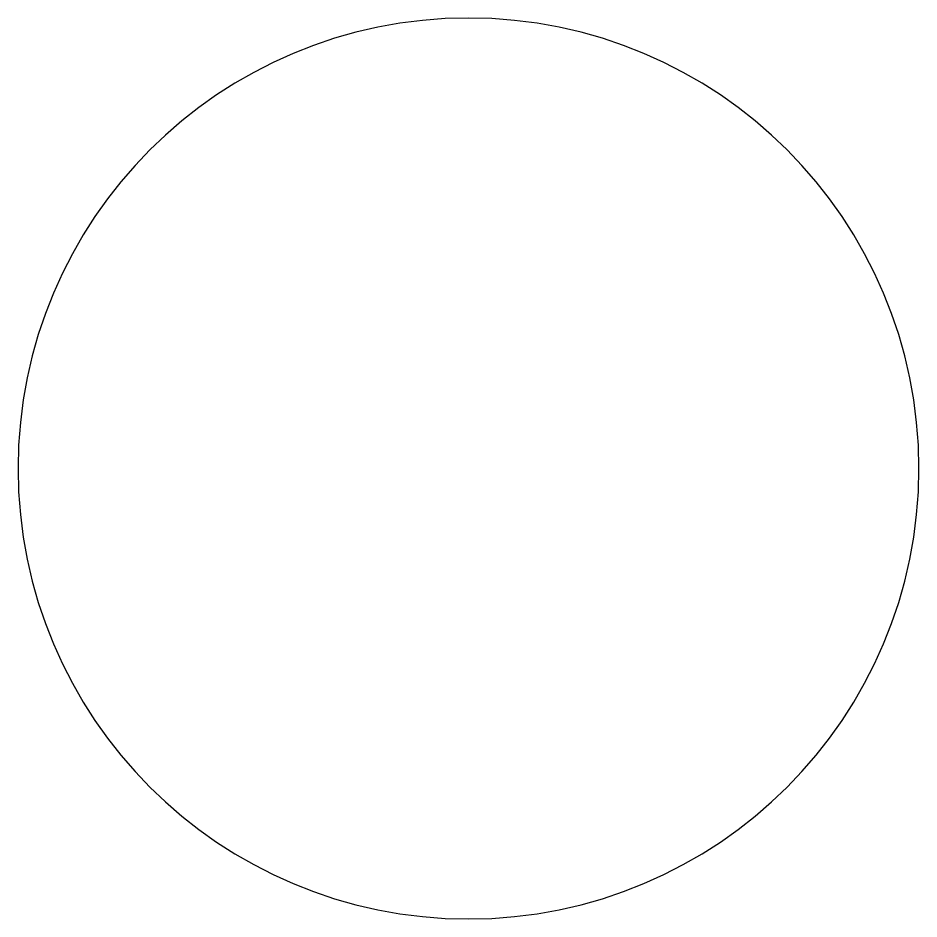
# Model space of a CAD drawing. Header units: millimetres. Extents: x 0 to 500, y 0 to 500.
import ezdxf

# ---------------------------------------------------------------- set-up
doc = ezdxf.new("R2010")
doc.units = ezdxf.units.MM
doc.layers.add('CUT', color=1, linetype='Continuous')

msp = doc.modelspace()

# ---------------------------------------------------------------- linework, layer by layer
at = {"layer": 'CUT'}
msp.add_lwpolyline([(500, 250, 1), (0, 250, 1)], format="xyb", close=True, dxfattribs=at)

doc.saveas('drawing.dxf')
